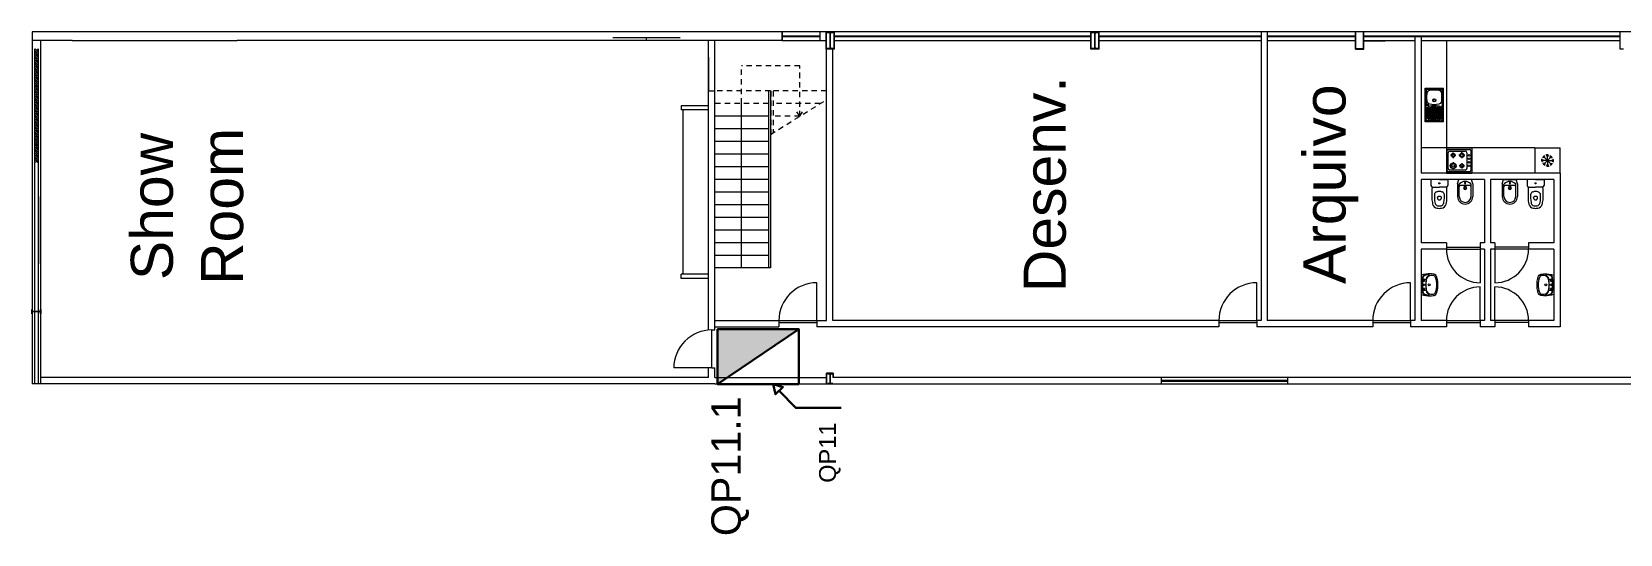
# Model space of a CAD drawing. Header units: millimetres. Extents: x -32 to 1412, y -324 to 2887.
# Drawn here: x 1079.18 to 1116.88, y 1934.91 to 1946.83 of the extents above; entities that cross this region are included whole.
import ezdxf

# ---------------------------------------------------------------- set-up
doc = ezdxf.new("R2010")
doc.units = ezdxf.units.MM
doc.header["$LTSCALE"] = 0.5
doc.linetypes.add('HIDDEN', pattern=[9.525, 6.35, -3.175])
doc.layers.get('0').update_dxf_attribs({"linetype": 'CONTINUOUS'})
doc.layers.add('arquitetura', color=252, linetype='CONTINUOUS', lineweight=5)
doc.layers.add('quadros eletricos', color=3, linetype='CONTINUOUS', lineweight=30)
doc.styles.add('Arial nw', font='ARIALN.TTF')

msp = doc.modelspace()

# ---------------------------------------------------------------- hatches: boundary and pattern name
at = {"layer": 'quadros eletricos'}
msp.add_hatch(color=256, dxfattribs=at).paths.add_polyline_path([(1095.455, 1938.466), (1097.385, 1939.773), (1095.455, 1939.773)])

# ---------------------------------------------------------------- linework, layer by layer
at = {"layer": 'arquitetura', "color": 252}
for p, q in [((1079.191, 1946.83), (1079.191, 1945.025)), ((1095.024, 1946.825), (1079.191, 1946.83)), ((1080.141, 1946.625), (1079.191, 1946.625)), ((1079.391, 1946.625), (1079.391, 1938.475)), ((1080.141, 1946.625), (1084.055, 1946.625)), ((1096.991, 1946.625), (1084.055, 1946.625)), ((1094.566, 1946.685), (1092.966, 1946.685)), ((1094.566, 1946.625), (1092.966, 1946.625)), ((1093.766, 1946.625), (1093.766, 1946.685)), ((1096.991, 1946.825), (1095.024, 1946.825)), ((1095.241, 1939.751), (1095.241, 1946.625)), ((1095.391, 1945.425), (1095.391, 1946.625)), ((1096.991, 1946.83), (1096.691, 1946.83)), ((1096.991, 1946.825), (1096.991, 1946.612)), ((1098.041, 1946.825), (1096.991, 1946.825)), ((1096.991, 1946.612), (1096.991, 1946.825)), ((1097.891, 1946.729), (1096.991, 1946.729)), ((1097.891, 1946.709), (1096.991, 1946.709)), ((1098.041, 1946.612), (1096.991, 1946.612)), ((1134.106, 1946.83), (1097.891, 1946.83)), ((1097.891, 1946.612), (1097.891, 1946.825)), ((1098.031, 1946.415), (1098.031, 1946.825)), ((1103.201, 1946.825), (1098.031, 1946.825)), ((1098.041, 1939.975), (1098.041, 1946.825)), ((1098.041, 1946.425), (1098.041, 1946.825)), ((1098.221, 1946.425), (1098.221, 1946.825)), ((1098.231, 1946.415), (1098.231, 1946.825)), ((1104.311, 1946.729), (1098.231, 1946.729)), ((1104.311, 1946.709), (1098.231, 1946.709)), ((1104.311, 1946.612), (1098.231, 1946.612)), ((1103.351, 1946.825), (1103.201, 1946.825)), ((1104.321, 1946.825), (1103.351, 1946.825)), ((1104.311, 1946.415), (1104.311, 1946.825)), ((1104.321, 1946.425), (1104.321, 1946.825)), ((1106.899, 1946.825), (1104.501, 1946.825)), ((1104.501, 1946.425), (1104.501, 1946.825)), ((1108.351, 1946.729), (1104.501, 1946.729)), ((1104.511, 1946.415), (1104.511, 1946.825)), ((1108.351, 1946.709), (1104.511, 1946.709)), ((1108.351, 1946.612), (1104.511, 1946.612)), ((1107.049, 1946.825), (1106.899, 1946.825)), ((1110.591, 1946.825), (1107.049, 1946.825)), ((1108.351, 1946.825), (1108.351, 1939.975)), ((1108.501, 1946.825), (1108.501, 1939.975)), ((1110.591, 1946.729), (1108.501, 1946.729)), ((1110.591, 1946.709), (1108.501, 1946.709)), ((1110.591, 1946.612), (1108.501, 1946.612)), ((1110.591, 1946.415), (1110.591, 1946.825)), ((1110.601, 1946.825), (1110.591, 1946.825)), ((1110.601, 1946.425), (1110.601, 1946.825)), ((1110.781, 1946.825), (1110.601, 1946.825)), ((1110.781, 1946.425), (1110.781, 1946.825)), ((1110.791, 1946.825), (1110.781, 1946.825)), ((1121.101, 1946.825), (1110.791, 1946.825)), ((1110.791, 1946.415), (1110.791, 1946.825)), ((1116.871, 1946.729), (1110.791, 1946.729)), ((1116.871, 1946.709), (1110.791, 1946.709)), ((1110.791, 1946.612), (1111.299, 1946.612)), ((1112.001, 1946.612), (1110.791, 1946.612)), ((1112.001, 1946.709), (1112.001, 1939.975)), ((1112.151, 1946.709), (1112.151, 1943.475)), ((1116.871, 1946.612), (1112.151, 1946.612)), ((1112.751, 1946.612), (1112.751, 1943.475)), ((1116.871, 1946.415), (1116.871, 1946.825)), ((1079.246, 1946.425), (1079.246, 1938.475)), ((1079.246, 1946.397), (1079.336, 1946.307)), ((1079.246, 1946.352), (1079.336, 1946.262)), ((1079.246, 1946.307), (1079.336, 1946.217)), ((1079.246, 1946.262), (1079.336, 1946.172)), ((1079.246, 1946.217), (1079.336, 1946.127)), ((1079.262, 1946.425), (1079.336, 1946.352)), ((1079.307, 1946.425), (1079.336, 1946.396)), ((1079.336, 1946.425), (1079.336, 1938.475)), ((1095.241, 1946.225), (1095.241, 1945.425)), ((1098.231, 1946.415), (1098.031, 1946.415)), ((1098.221, 1946.425), (1098.041, 1946.425)), ((1098.191, 1939.975), (1098.191, 1946.415)), ((1104.511, 1946.415), (1104.311, 1946.415)), ((1104.501, 1946.425), (1104.321, 1946.425)), ((1110.591, 1946.415), (1110.791, 1946.415)), ((1110.601, 1946.425), (1110.611, 1946.425)), ((1110.771, 1946.425), (1110.611, 1946.425)), ((1110.771, 1946.425), (1110.781, 1946.425)), ((1116.951, 1946.415), (1116.871, 1946.415)), ((1079.246, 1946.172), (1079.336, 1946.082)), ((1079.246, 1946.127), (1079.336, 1946.037)), ((1079.246, 1946.082), (1079.336, 1945.992)), ((1079.246, 1946.037), (1079.336, 1945.947)), ((1079.246, 1945.993), (1079.336, 1945.903)), ((1079.246, 1945.948), (1079.336, 1945.858)), ((1079.246, 1945.903), (1079.336, 1945.813)), ((1079.246, 1945.858), (1079.336, 1945.768)), ((1079.246, 1945.813), (1079.336, 1945.723)), ((1079.246, 1945.768), (1079.336, 1945.678)), ((1079.246, 1945.723), (1079.336, 1945.633)), ((1079.246, 1945.678), (1079.336, 1945.588)), ((1079.246, 1945.633), (1079.336, 1945.543)), ((1079.246, 1945.588), (1079.336, 1945.498)), ((1079.246, 1945.544), (1079.336, 1945.454)), ((1079.246, 1945.499), (1079.336, 1945.409)), ((1079.246, 1945.454), (1079.336, 1945.364)), ((1112.245, 1944.69), (1112.245, 1945.49)), ((1112.245, 1945.49), (1112.68, 1945.49)), ((1112.463, 1945.473), (1112.302, 1945.473)), ((1112.463, 1945.463), (1112.302, 1945.463)), ((1112.463, 1945.473), (1112.623, 1945.473)), ((1112.463, 1945.463), (1112.623, 1945.463)), ((1112.68, 1944.69), (1112.68, 1945.49)), ((1079.246, 1945.409), (1079.336, 1945.319)), ((1079.246, 1945.364), (1079.336, 1945.274)), ((1079.246, 1945.319), (1079.336, 1945.229)), ((1079.246, 1945.274), (1079.336, 1945.184)), ((1079.246, 1945.229), (1079.336, 1945.139)), ((1079.246, 1945.184), (1079.336, 1945.094)), ((1079.246, 1945.139), (1079.336, 1945.049)), ((1079.246, 1945.095), (1079.336, 1945.005)), ((1095.241, 1945.075), (1094.591, 1945.075)), ((1094.591, 1945.075), (1094.591, 1944.975)), ((1095.241, 1945.425), (1095.391, 1945.425)), ((1095.391, 1939.754), (1095.391, 1945.425)), ((1096.026, 1941.225), (1096.026, 1945.125)), ((1096.661, 1945.425), (1096.661, 1941.225)), ((1096.711, 1945.425), (1096.711, 1941.225)), ((1112.262, 1945.433), (1112.262, 1945.09)), ((1112.262, 1944.747), (1112.262, 1945.09)), ((1112.272, 1945.433), (1112.272, 1945.09)), ((1112.272, 1944.747), (1112.272, 1945.09)), ((1112.653, 1945.433), (1112.653, 1945.09)), ((1112.653, 1944.747), (1112.653, 1945.09)), ((1112.663, 1945.433), (1112.663, 1945.09)), ((1112.663, 1944.747), (1112.663, 1945.09)), ((1079.191, 1945.025), (1079.191, 1938.475)), ((1079.246, 1945.05), (1079.336, 1944.96)), ((1079.246, 1945.005), (1079.336, 1944.915)), ((1079.246, 1944.96), (1079.336, 1944.87)), ((1079.246, 1944.915), (1079.336, 1944.825)), ((1079.246, 1944.87), (1079.336, 1944.78)), ((1079.246, 1944.825), (1079.336, 1944.735)), ((1079.246, 1944.78), (1079.336, 1944.69)), ((1079.246, 1944.735), (1079.336, 1944.645)), ((1079.246, 1944.69), (1079.336, 1944.6)), ((1095.241, 1944.975), (1094.591, 1944.975)), ((1094.641, 1941.075), (1094.641, 1944.975)), ((1096.661, 1944.825), (1095.391, 1944.825)), ((1112.68, 1944.69), (1112.245, 1944.69)), ((1112.463, 1944.717), (1112.302, 1944.717)), ((1112.463, 1944.707), (1112.302, 1944.707)), ((1112.323, 1945.013), (1112.323, 1944.79)), ((1112.333, 1945.024), (1112.333, 1944.779)), ((1112.353, 1945.033), (1112.353, 1944.77)), ((1112.363, 1945.035), (1112.363, 1944.769)), ((1112.383, 1945.037), (1112.383, 1944.766)), ((1112.393, 1945.038), (1112.393, 1944.765)), ((1112.413, 1945.04), (1112.413, 1944.764)), ((1112.423, 1945.041), (1112.423, 1944.763)), ((1112.443, 1945.042), (1112.443, 1944.762)), ((1112.453, 1945.042), (1112.453, 1944.762)), ((1112.463, 1944.717), (1112.623, 1944.717)), ((1112.463, 1944.707), (1112.623, 1944.707)), ((1112.473, 1945.042), (1112.473, 1944.762)), ((1112.483, 1945.042), (1112.483, 1944.762)), ((1112.503, 1945.041), (1112.503, 1944.763)), ((1112.513, 1945.04), (1112.513, 1944.764)), ((1112.533, 1945.038), (1112.533, 1944.765)), ((1112.543, 1945.037), (1112.543, 1944.766)), ((1112.563, 1945.035), (1112.563, 1944.769)), ((1112.573, 1945.033), (1112.573, 1944.77)), ((1112.593, 1945.024), (1112.593, 1944.779)), ((1112.603, 1945.013), (1112.603, 1944.79)), ((1079.246, 1944.645), (1079.336, 1944.555)), ((1079.246, 1944.601), (1079.336, 1944.511)), ((1079.246, 1944.556), (1079.336, 1944.466)), ((1079.246, 1944.511), (1079.336, 1944.421)), ((1079.246, 1944.466), (1079.336, 1944.376)), ((1079.246, 1944.421), (1079.336, 1944.331)), ((1079.246, 1944.376), (1079.336, 1944.286)), ((1079.246, 1944.331), (1079.336, 1944.241)), ((1096.661, 1944.525), (1095.391, 1944.525)), ((1079.246, 1944.286), (1079.336, 1944.196)), ((1079.246, 1944.241), (1079.336, 1944.151)), ((1079.246, 1944.196), (1079.336, 1944.106)), ((1079.246, 1944.152), (1079.336, 1944.062)), ((1079.246, 1944.107), (1079.336, 1944.017)), ((1079.246, 1944.062), (1079.336, 1943.972)), ((1079.246, 1944.017), (1079.336, 1943.927)), ((1079.246, 1943.972), (1079.336, 1943.882)), ((1096.661, 1944.225), (1095.391, 1944.225)), ((1114.851, 1944.075), (1112.151, 1944.075)), ((1112.751, 1944.075), (1113.351, 1944.075)), ((1112.751, 1944.075), (1112.751, 1943.475)), ((1112.771, 1943.539), (1112.771, 1944.009)), ((1112.791, 1943.589), (1112.791, 1943.959)), ((1112.801, 1944.039), (1113.301, 1944.039)), ((1112.831, 1943.999), (1113.199, 1943.999)), ((1112.911, 1943.939), (1112.911, 1943.964)), ((1113.119, 1943.939), (1113.119, 1943.972)), ((1113.239, 1943.959), (1113.239, 1943.589)), ((1113.331, 1944.009), (1113.331, 1943.539)), ((1113.351, 1944.075), (1113.351, 1943.475)), ((1114.851, 1944.075), (1115.451, 1944.075)), ((1114.851, 1944.075), (1114.851, 1943.475)), ((1115.451, 1943.475), (1115.451, 1944.075)), ((1079.246, 1943.927), (1079.336, 1943.837)), ((1079.246, 1943.882), (1079.336, 1943.792)), ((1079.246, 1943.837), (1079.336, 1943.747)), ((1079.246, 1943.792), (1079.313, 1943.725)), ((1079.246, 1943.747), (1079.268, 1943.725)), ((1096.661, 1943.925), (1095.391, 1943.925)), ((1096.661, 1943.625), (1095.391, 1943.625)), ((1112.866, 1943.649), (1112.826, 1943.649)), ((1112.871, 1943.899), (1112.846, 1943.899)), ((1112.911, 1943.859), (1112.911, 1943.834)), ((1112.911, 1943.734), (1112.911, 1943.694)), ((1112.911, 1943.604), (1112.911, 1943.564)), ((1112.951, 1943.899), (1112.976, 1943.899)), ((1112.956, 1943.649), (1112.996, 1943.649)), ((1113.079, 1943.899), (1113.046, 1943.899)), ((1113.084, 1943.649), (1113.054, 1943.649)), ((1113.119, 1943.859), (1113.119, 1943.827)), ((1113.119, 1943.714), (1113.119, 1943.684)), ((1113.119, 1943.614), (1113.119, 1943.584)), ((1113.154, 1943.649), (1113.184, 1943.649)), ((1113.159, 1943.899), (1113.191, 1943.899)), ((1115.151, 1943.775), (1115.001, 1943.775)), ((1115.061, 1943.775), (1115.011, 1943.809)), ((1115.061, 1943.775), (1115.011, 1943.741)), ((1115.089, 1943.837), (1115.031, 1943.848)), ((1115.089, 1943.713), (1115.031, 1943.702)), ((1115.151, 1943.775), (1115.047, 1943.879)), ((1115.151, 1943.775), (1115.047, 1943.672)), ((1115.089, 1943.837), (1115.078, 1943.895)), ((1115.089, 1943.713), (1115.078, 1943.656)), ((1115.151, 1943.865), (1115.117, 1943.915)), ((1115.151, 1943.865), (1115.117, 1943.915)), ((1115.151, 1943.685), (1115.117, 1943.635)), ((1115.151, 1943.775), (1115.151, 1943.925)), ((1115.151, 1943.865), (1115.184, 1943.915)), ((1115.151, 1943.865), (1115.184, 1943.915)), ((1115.151, 1943.775), (1115.254, 1943.879)), ((1115.151, 1943.775), (1115.254, 1943.672)), ((1115.151, 1943.775), (1115.301, 1943.775)), ((1115.151, 1943.775), (1115.151, 1943.625)), ((1115.151, 1943.685), (1115.184, 1943.635)), ((1115.213, 1943.837), (1115.224, 1943.895)), ((1115.213, 1943.837), (1115.27, 1943.848)), ((1115.213, 1943.713), (1115.27, 1943.702)), ((1115.213, 1943.713), (1115.224, 1943.656)), ((1115.241, 1943.775), (1115.29, 1943.809)), ((1115.241, 1943.775), (1115.29, 1943.741)), ((1096.661, 1943.325), (1095.391, 1943.325)), ((1115.451, 1943.475), (1112.151, 1943.475)), ((1112.151, 1943.325), (1112.151, 1941.825)), ((1113.651, 1943.325), (1112.151, 1943.325)), ((1112.151, 1943.325), (1112.151, 1943.275)), ((1112.584, 1943.325), (1112.384, 1943.325)), ((1112.384, 1943.325), (1112.384, 1943.184)), ((1112.584, 1943.325), (1112.784, 1943.325)), ((1112.751, 1943.475), (1113.351, 1943.475)), ((1112.784, 1943.325), (1112.784, 1943.184)), ((1113.301, 1943.509), (1112.801, 1943.509)), ((1113.199, 1943.549), (1112.831, 1943.549)), ((1113.015, 1943.225), (1113.044, 1943.325)), ((1113.015, 1943.225), (1113.015, 1942.92)), ((1113.346, 1943.325), (1113.044, 1943.325)), ((1113.055, 1942.92), (1113.055, 1943.203)), ((1113.335, 1942.92), (1113.335, 1943.203)), ((1113.375, 1943.225), (1113.346, 1943.325)), ((1113.375, 1943.225), (1113.375, 1942.92)), ((1113.651, 1943.325), (1113.651, 1941.825)), ((1113.801, 1943.325), (1113.801, 1941.825)), ((1115.301, 1943.325), (1113.801, 1943.325)), ((1114.077, 1943.225), (1114.106, 1943.325)), ((1114.077, 1943.225), (1114.077, 1942.92)), ((1114.106, 1943.325), (1114.408, 1943.325)), ((1114.117, 1942.92), (1114.117, 1943.203)), ((1114.397, 1942.92), (1114.397, 1943.203)), ((1114.437, 1943.225), (1114.408, 1943.325)), ((1114.437, 1943.225), (1114.437, 1942.92)), ((1114.667, 1943.325), (1114.667, 1943.184)), ((1114.867, 1943.325), (1114.667, 1943.325)), ((1114.867, 1943.325), (1115.067, 1943.325)), ((1115.067, 1943.325), (1115.067, 1943.184)), ((1115.301, 1943.325), (1115.301, 1941.825)), ((1115.451, 1943.475), (1115.451, 1939.825)), ((1079.391, 1941.325), (1079.391, 1942.925)), ((1096.661, 1943.025), (1095.391, 1943.025)), ((1112.42, 1943.145), (1112.584, 1943.145)), ((1112.537, 1942.888), (1112.537, 1942.901)), ((1112.748, 1943.145), (1112.584, 1943.145)), ((1112.631, 1942.888), (1112.631, 1942.901)), ((1114.703, 1943.145), (1114.867, 1943.145)), ((1114.82, 1942.888), (1114.82, 1942.901)), ((1115.031, 1943.145), (1114.867, 1943.145)), ((1114.914, 1942.888), (1114.914, 1942.901)), ((1096.661, 1942.725), (1095.391, 1942.725)), ((1096.661, 1942.425), (1095.391, 1942.425)), ((1096.661, 1942.125), (1095.391, 1942.125)), ((1096.661, 1941.825), (1095.391, 1941.825)), ((1112.751, 1941.825), (1112.151, 1941.825)), ((1112.751, 1941.675), (1112.151, 1941.675)), ((1112.151, 1941.675), (1112.151, 1939.975)), ((1112.751, 1941.825), (1112.751, 1941.675)), ((1112.751, 1941.715), (1113.551, 1941.715)), ((1112.751, 1941.675), (1113.551, 1941.675)), ((1113.551, 1941.825), (1113.551, 1941.675)), ((1113.651, 1941.825), (1113.551, 1941.825)), ((1113.651, 1941.675), (1113.551, 1941.675)), ((1113.551, 1941.675), (1113.551, 1940.875)), ((1113.651, 1941.675), (1113.651, 1939.975)), ((1113.901, 1941.825), (1113.801, 1941.825)), ((1113.901, 1941.675), (1113.801, 1941.675)), ((1113.801, 1941.675), (1113.801, 1939.975)), ((1113.901, 1941.825), (1113.901, 1941.675)), ((1114.701, 1941.715), (1113.901, 1941.715)), ((1114.701, 1941.675), (1113.901, 1941.675)), ((1113.901, 1941.675), (1113.901, 1940.875)), ((1115.301, 1941.825), (1114.701, 1941.825)), ((1114.701, 1941.825), (1114.701, 1941.675)), ((1115.301, 1941.675), (1114.701, 1941.675)), ((1115.301, 1941.675), (1115.301, 1939.975)), ((1096.661, 1941.525), (1095.391, 1941.525)), ((1095.241, 1941.075), (1094.591, 1941.075)), ((1094.591, 1940.975), (1094.591, 1941.075)), ((1095.241, 1940.975), (1094.591, 1940.975)), ((1096.711, 1941.225), (1095.391, 1941.225)), ((1097.81, 1939.975), (1097.81, 1940.875)), ((1108.251, 1939.975), (1108.251, 1940.875)), ((1111.901, 1939.975), (1111.901, 1940.875)), ((1113.551, 1939.975), (1113.551, 1940.775)), ((1113.901, 1939.975), (1113.901, 1940.775)), ((1095.391, 1939.975), (1096.991, 1939.975)), ((1095.391, 1939.825), (1096.91, 1939.825)), ((1096.91, 1939.975), (1098.041, 1939.975)), ((1096.91, 1939.975), (1096.91, 1939.825)), ((1096.91, 1939.935), (1097.81, 1939.935)), ((1097.81, 1939.975), (1097.81, 1939.825)), ((1100.188, 1939.825), (1097.81, 1939.825)), ((1107.351, 1939.975), (1098.191, 1939.975)), ((1104.236, 1939.825), (1100.188, 1939.825)), ((1107.351, 1939.825), (1104.236, 1939.825)), ((1107.351, 1939.975), (1107.351, 1939.825)), ((1107.351, 1939.975), (1108.251, 1939.975)), ((1107.351, 1939.935), (1108.251, 1939.935)), ((1108.351, 1939.975), (1108.251, 1939.975)), ((1108.351, 1939.975), (1108.251, 1939.975)), ((1108.251, 1939.975), (1108.251, 1939.825)), ((1111.001, 1939.825), (1108.251, 1939.825)), ((1111.001, 1939.975), (1108.501, 1939.975)), ((1111.001, 1939.975), (1111.001, 1939.825)), ((1111.001, 1939.975), (1111.901, 1939.975)), ((1111.001, 1939.935), (1111.901, 1939.935)), ((1112.001, 1939.975), (1111.901, 1939.975)), ((1111.901, 1939.975), (1111.901, 1939.825)), ((1112.751, 1939.825), (1111.901, 1939.825)), ((1112.751, 1939.975), (1112.151, 1939.975)), ((1112.751, 1939.975), (1112.751, 1939.825)), ((1112.751, 1939.975), (1113.551, 1939.975)), ((1112.751, 1939.935), (1113.551, 1939.935)), ((1113.551, 1939.975), (1113.551, 1939.825)), ((1113.651, 1939.975), (1113.551, 1939.975)), ((1113.901, 1939.825), (1113.551, 1939.825)), ((1113.901, 1939.975), (1113.801, 1939.975)), ((1113.901, 1939.975), (1113.901, 1939.825)), ((1114.701, 1939.975), (1113.901, 1939.975)), ((1114.701, 1939.935), (1113.901, 1939.935)), ((1114.701, 1939.975), (1114.701, 1939.825)), ((1115.301, 1939.975), (1114.701, 1939.975)), ((1115.451, 1939.825), (1114.701, 1939.825)), ((1095.316, 1938.854), (1095.316, 1939.754)), ((1095.316, 1939.754), (1095.391, 1939.754)), ((1095.316, 1938.854), (1094.416, 1938.854)), ((1095.241, 1938.625), (1095.241, 1938.854)), ((1095.316, 1938.854), (1095.391, 1938.854)), ((1095.391, 1938.625), (1095.391, 1938.854)), ((1098.041, 1938.475), (1098.041, 1938.725)), ((1098.201, 1938.725), (1098.041, 1938.725)), ((1098.191, 1938.715), (1098.051, 1938.715)), ((1098.051, 1938.475), (1098.051, 1938.715)), ((1098.191, 1938.715), (1098.191, 1938.625)), ((1098.201, 1938.725), (1098.201, 1938.625)), ((1095.391, 1938.475), (1079.191, 1938.475)), ((1095.241, 1938.625), (1079.391, 1938.625)), ((1095.391, 1938.625), (1097.891, 1938.625)), ((1095.391, 1938.475), (1097.891, 1938.475)), ((1097.891, 1938.625), (1098.041, 1938.625)), ((1097.891, 1938.475), (1098.041, 1938.475)), ((1098.041, 1938.475), (1134.251, 1938.475)), ((1134.401, 1938.625), (1098.191, 1938.625)), ((1105.981, 1938.625), (1105.981, 1938.475)), ((1105.981, 1938.56), (1108.981, 1938.56)), ((1105.981, 1938.54), (1108.981, 1938.54)), ((1108.981, 1938.625), (1108.981, 1938.475))]:
    msp.add_line(p, q, dxfattribs=at)
at = {"layer": 'arquitetura'}
for p, q in [((1098.041, 1946.825), (1098.221, 1946.825)), ((1098.041, 1946.825), (1098.041, 1946.812)), ((1098.041, 1946.812), (1098.105, 1946.812)), ((1098.126, 1946.46), (1098.126, 1946.791)), ((1098.135, 1946.46), (1098.135, 1946.791)), ((1098.156, 1946.812), (1098.221, 1946.812)), ((1098.221, 1946.825), (1098.221, 1946.812)), ((1104.321, 1946.825), (1104.501, 1946.825)), ((1104.321, 1946.825), (1104.321, 1946.812)), ((1104.321, 1946.812), (1104.385, 1946.812)), ((1104.406, 1946.46), (1104.406, 1946.791)), ((1104.415, 1946.46), (1104.415, 1946.791)), ((1104.436, 1946.812), (1104.501, 1946.812)), ((1104.501, 1946.825), (1104.501, 1946.812)), ((1098.041, 1946.439), (1098.105, 1946.439)), ((1098.041, 1946.439), (1098.041, 1946.425)), ((1098.041, 1946.425), (1098.221, 1946.425)), ((1098.156, 1946.439), (1098.221, 1946.439)), ((1098.221, 1946.439), (1098.221, 1946.425)), ((1104.321, 1946.439), (1104.385, 1946.439)), ((1104.321, 1946.439), (1104.321, 1946.425)), ((1104.321, 1946.425), (1104.501, 1946.425)), ((1104.436, 1946.439), (1104.501, 1946.439)), ((1104.501, 1946.439), (1104.501, 1946.425)), ((1079.181, 1940.133), (1079.181, 1940.243)), ((1079.181, 1940.243), (1079.19, 1940.243)), ((1079.19, 1940.203), (1079.19, 1940.243)), ((1079.19, 1940.133), (1079.19, 1940.173)), ((1079.379, 1940.191), (1079.202, 1940.191)), ((1079.379, 1940.185), (1079.202, 1940.185)), ((1079.391, 1940.203), (1079.391, 1940.243)), ((1079.391, 1940.243), (1079.401, 1940.243)), ((1079.391, 1940.133), (1079.391, 1940.173)), ((1079.401, 1940.133), (1079.401, 1940.243)), ((1079.181, 1940.133), (1079.19, 1940.133)), ((1079.391, 1940.133), (1079.401, 1940.133)), ((1098.191, 1938.715), (1098.071, 1938.715)), ((1098.071, 1938.705), (1098.071, 1938.715)), ((1098.113, 1938.705), (1098.071, 1938.705)), ((1098.128, 1938.5), (1098.128, 1938.69)), ((1098.134, 1938.5), (1098.134, 1938.69)), ((1098.191, 1938.705), (1098.149, 1938.705)), ((1098.191, 1938.705), (1098.191, 1938.715)), ((1098.113, 1938.485), (1098.071, 1938.485)), ((1098.071, 1938.475), (1098.071, 1938.485)), ((1098.191, 1938.475), (1098.071, 1938.475)), ((1098.191, 1938.485), (1098.149, 1938.485)), ((1098.191, 1938.475), (1098.191, 1938.485))]:
    msp.add_line(p, q, dxfattribs=at)
at = {"layer": 'arquitetura', "color": 252, "linetype": 'HIDDEN', "ltscale": 0.04}
for p, q in [((1097.406, 1946.025), (1096.026, 1946.025)), ((1096.026, 1945.125), (1096.026, 1946.025)), ((1097.406, 1944.825), (1097.406, 1946.025)), ((1096.711, 1945.425), (1095.391, 1945.425)), ((1096.661, 1945.125), (1095.391, 1945.125)), ((1098.041, 1945.425), (1096.711, 1945.425)), ((1096.711, 1944.394), (1098.041, 1945.219)), ((1096.721, 1945.425), (1096.721, 1944.4)), ((1096.771, 1945.425), (1096.771, 1944.431)), ((1097.889, 1945.125), (1096.771, 1945.125)), ((1097.406, 1944.825), (1096.771, 1944.825)), ((1097.406, 1944.825), (1097.293, 1945.01)), ((1097.406, 1944.825), (1097.519, 1945.01))]:
    msp.add_line(p, q, dxfattribs=at)
at = {"layer": 'arquitetura'}
for points in [[(1112.539, 1940.709, 0.05313), (1112.551, 1940.825, 0.05313), (1112.539, 1940.941, 0.052997), (1112.511, 1941.034, 0.291983), (1112.433, 1941.079, 0.018381), (1112.367, 1941.085, 0.069554), (1112.158, 1941.057, 0.364904), (1112.151, 1941.048), (1112.151, 1940.825), (1112.151, 1940.602, 0.334037), (1112.158, 1940.593, 0.069554), (1112.367, 1940.565, 0.018381), (1112.433, 1940.571, 0.291983), (1112.511, 1940.616, 0.052997), (1112.539, 1940.709, -10.738987)], [(1114.912, 1940.709, -0.05313), (1114.901, 1940.825, -0.05313), (1114.912, 1940.941, -0.052997), (1114.94, 1941.034, -0.291983), (1115.018, 1941.079, -0.018381), (1115.084, 1941.085, -0.069554), (1115.293, 1941.057, -0.364904), (1115.301, 1941.048), (1115.301, 1940.825), (1115.301, 1940.602, -0.334037), (1115.293, 1940.593, -0.069554), (1115.084, 1940.565, -0.018381), (1115.018, 1940.571, -0.291983), (1114.94, 1940.616, -0.052997), (1114.912, 1940.709, 10.738987)]]:
    msp.add_lwpolyline(points, format="xyb", close=True, dxfattribs=at)
at = {"layer": 'arquitetura', "color": 252}
for centre, radius in [((1112.304, 1945.09), 0.0175), ((1112.463, 1945.204), 0.038), ((1112.463, 1945.204), 0.0275), ((1112.911, 1943.899), 0.045), ((1113.119, 1943.899), 0.0525), ((1113.119, 1943.899), 0.0325), ((1112.911, 1943.649), 0.065), ((1112.911, 1943.649), 0.035), ((1112.911, 1943.899), 0.025), ((1113.119, 1943.649), 0.045), ((1113.119, 1943.649), 0.025), ((1113.287, 1943.9), 0.0179), ((1113.287, 1943.816), 0.0179), ((1113.287, 1943.733), 0.0179), ((1113.287, 1943.649), 0.0179), ((1112.584, 1943.235), 0.0135), ((1112.584, 1943.235), 0.0135), ((1112.584, 1943.235), 0.0135), ((1112.584, 1943.235), 0.0135), ((1114.867, 1943.235), 0.0135), ((1114.867, 1943.235), 0.0135), ((1114.867, 1943.235), 0.0135), ((1114.867, 1943.235), 0.0135)]:
    msp.add_circle(centre, radius, dxfattribs=at)
at = {"layer": 'arquitetura'}
for centre, radius in [((1112.221, 1940.918), 0.015), ((1115.231, 1940.918), 0.015), ((1112.221, 1940.825), 0.0175), ((1112.221, 1940.732), 0.015), ((1112.341, 1940.825), 0.023), ((1115.111, 1940.825), 0.023), ((1115.231, 1940.825), 0.0175), ((1115.231, 1940.732), 0.015)]:
    msp.add_circle(centre, radius, dxfattribs=at)
for centre, radius, start, end in [((1098.105, 1946.791), 0.021, 0, 90), ((1098.156, 1946.791), 0.021, 90, 180), ((1104.385, 1946.791), 0.021, 0, 90), ((1104.436, 1946.791), 0.021, 90, 180), ((1098.105, 1946.46), 0.021, 270, 0), ((1098.156, 1946.46), 0.021, 180, 270), ((1104.385, 1946.46), 0.021, 270, 0), ((1104.436, 1946.46), 0.021, 180, 270), ((1114.176, 1940.801), 2.004, 174.8748, 179.3122), ((1112.264, 1940.972), 0.085, 114.9173, 174.3333), ((1114.194, 1940.802), 2.011, 175.2784, 179.3265), ((1112.372, 1940.948), 0.183, 165.2369, 173.8758), ((1112.28, 1941.072), 0.139, 229.4039, 233.4977), ((1112.265, 1940.977), 0.0721, 112.1807, 166.0697), ((1112.23, 1941.078), 0.122, 254.5491, 294.9214), ((1112.378, 1940.736), 0.347, 95.0481, 115.6474), ((1112.397, 1940.668), 0.408, 98.318, 113.0209), ((1113.102, 1940.814), 0.84, 172.0424, 179.2572), ((1112.459, 1940.895), 0.193, 157.8977, 169.4684), ((1112.41, 1940.933), 0.143, 118.4137, 153.9092), ((1112.291, 1940.993), 0.0104, 160.2151, 223.662), ((1112.277, 1940.977), 0.0103, 292.1304, 51.3887), ((1112.407, 1940.909), 0.139, 126.1981, 148.5335), ((1112.409, 1940.907), 0.143, 77.6718, 126.3394), ((1112.339, 1941.065), 0.00673, 297.2386, 98.5439), ((1112.432, 1940.985), 0.0615, 13.3028, 82.7766), ((1111.978, 1940.822), 0.544, 0.3517, 19.0425), ((1115.473, 1940.822), 0.544, 160.9575, 179.6483), ((1115.019, 1940.985), 0.0615, 97.2234, 166.6972), ((1115.042, 1940.907), 0.143, 53.6606, 102.3282), ((1115.073, 1940.736), 0.347, 64.3526, 84.9519), ((1115.113, 1941.065), 0.00673, 81.4561, 242.7614), ((1115.041, 1940.933), 0.143, 26.0908, 61.5863), ((1115.055, 1940.668), 0.408, 66.9791, 81.682), ((1115.044, 1940.909), 0.139, 31.4665, 53.8019), ((1115.174, 1940.977), 0.0103, 128.6113, 247.8696), ((1115.16, 1940.993), 0.0104, 316.338, 19.7849), ((1115.222, 1941.078), 0.122, 245.0786, 285.4509), ((1114.992, 1940.895), 0.193, 10.5316, 22.1023), ((1114.349, 1940.814), 0.84, 0.7428, 7.9576), ((1115.187, 1940.977), 0.0721, 13.9303, 67.8193), ((1115.188, 1940.972), 0.085, 5.6667, 65.0827), ((1115.171, 1941.072), 0.139, 306.5023, 310.5961), ((1115.08, 1940.948), 0.183, 6.1242, 14.7631), ((1113.257, 1940.802), 2.011, 0.6735, 4.7216), ((1113.276, 1940.801), 2.004, 0.6878, 5.1252), ((1114.176, 1940.849), 2.004, 180.6878, 185.1252), ((1112.264, 1940.679), 0.085, 185.6667, 245.0827), ((1114.194, 1940.849), 2.011, 180.6735, 184.7216), ((1112.28, 1940.578), 0.139, 126.5023, 130.5961), ((1112.372, 1940.703), 0.183, 186.1242, 194.7631), ((1112.265, 1940.673), 0.0721, 193.9303, 247.8193), ((1112.23, 1940.572), 0.122, 65.0786, 105.4509), ((1112.378, 1940.914), 0.347, 244.3526, 264.9519), ((1112.397, 1940.982), 0.408, 246.9791, 261.682), ((1113.102, 1940.836), 0.84, 180.7428, 187.9576), ((1112.459, 1940.755), 0.193, 190.5316, 202.1023), ((1112.277, 1940.673), 0.0103, 308.6113, 67.8696), ((1112.291, 1940.658), 0.0104, 136.338, 199.7849), ((1112.41, 1940.717), 0.143, 206.0908, 241.5863), ((1112.407, 1940.741), 0.139, 211.4665, 233.8019), ((1112.409, 1940.744), 0.143, 233.6606, 282.3282), ((1112.339, 1940.585), 0.00673, 261.4561, 62.7614), ((1112.432, 1940.665), 0.0615, 277.2234, 346.6972), ((1111.978, 1940.828), 0.544, 340.9575, 359.6483), ((1115.473, 1940.828), 0.544, 180.3517, 199.0425), ((1115.019, 1940.665), 0.0615, 193.3028, 262.7766), ((1115.042, 1940.744), 0.143, 257.6718, 306.3394), ((1115.073, 1940.914), 0.347, 275.0481, 295.6474), ((1115.113, 1940.585), 0.00673, 117.2386, 278.5439), ((1115.041, 1940.717), 0.143, 298.4137, 333.9092), ((1115.055, 1940.982), 0.408, 278.318, 293.0209), ((1115.044, 1940.741), 0.139, 306.1981, 328.5335), ((1115.174, 1940.673), 0.0103, 112.1304, 231.3887), ((1115.16, 1940.658), 0.0104, 340.2151, 43.662), ((1114.992, 1940.755), 0.193, 337.8977, 349.4684), ((1115.222, 1940.572), 0.122, 74.5491, 114.9214), ((1114.349, 1940.836), 0.84, 352.0424, 359.2572), ((1115.187, 1940.673), 0.0721, 292.1807, 346.0697), ((1115.188, 1940.679), 0.085, 294.9173, 354.3333), ((1115.171, 1940.578), 0.139, 49.4039, 53.4977), ((1115.08, 1940.703), 0.183, 345.2369, 353.8758), ((1113.257, 1940.849), 2.011, 355.2784, 359.3265), ((1113.276, 1940.849), 2.004, 354.8748, 359.3122), ((1079.202, 1940.203), 0.012, 180, 270), ((1079.202, 1940.173), 0.012, 90, 180), ((1079.379, 1940.203), 0.012, 270, 0), ((1079.379, 1940.173), 0.012, 0, 90), ((1098.113, 1938.69), 0.015, 0, 90), ((1098.149, 1938.69), 0.015, 90, 180), ((1098.113, 1938.5), 0.015, 270, 0), ((1098.149, 1938.5), 0.015, 180, 270)]:
    msp.add_arc(centre, radius, start, end, dxfattribs=at)
at = {"layer": 'arquitetura', "color": 252}
for centre, radius, start, end in [((1112.302, 1945.433), 0.04, 90, 180), ((1112.302, 1945.433), 0.03, 90, 180), ((1112.36, 1945.365), 0.075, 98.6997, 172.7457), ((1112.463, 1944.698), 0.75, 81.3003, 98.6997), ((1112.565, 1945.365), 0.075, 7.2543, 81.3003), ((1112.623, 1945.433), 0.04, 0, 90), ((1112.623, 1945.433), 0.03, 0, 90), ((1113.03, 1945.28), 0.75, 172.7457, 180), ((1113.03, 1945.28), 0.75, 180, 187.6036), ((1112.361, 1945.191), 0.075, 187.6036, 261.346), ((1112.361, 1944.989), 0.075, 98.654, 172.3964), ((1112.463, 1945.858), 0.75, 261.346, 278.654), ((1112.463, 1944.322), 0.75, 81.346, 98.654), ((1112.564, 1945.191), 0.075, 278.654, 352.3964), ((1112.564, 1944.989), 0.075, 7.6036, 81.346), ((1111.895, 1945.28), 0.75, 352.3964, 0), ((1111.895, 1945.28), 0.75, 0, 7.2543), ((1112.302, 1944.747), 0.04, 180, 270), ((1112.302, 1944.747), 0.03, 180, 270), ((1113.03, 1944.9), 0.75, 172.3964, 180), ((1113.03, 1944.9), 0.75, 180, 187.2543), ((1112.36, 1944.815), 0.075, 187.2543, 261.3003), ((1113.03, 1944.9), 0.72, 172.3964, 180), ((1113.03, 1944.9), 0.72, 180, 187.2543), ((1112.361, 1944.989), 0.045, 148.662, 172.3964), ((1112.36, 1944.815), 0.045, 187.2543, 212.6174), ((1112.361, 1944.989), 0.045, 100.8039, 129.1898), ((1112.36, 1944.815), 0.045, 231.679, 259.8852), ((1112.463, 1945.482), 0.75, 261.3003, 278.6997), ((1112.463, 1944.322), 0.72, 96.3794, 97.9836), ((1112.463, 1945.482), 0.72, 262.0164, 263.6206), ((1112.463, 1944.322), 0.72, 93.9821, 95.5792), ((1112.463, 1945.482), 0.72, 264.4208, 266.0179), ((1112.463, 1944.322), 0.72, 91.5918, 93.1847), ((1112.463, 1945.482), 0.72, 266.8153, 268.4082), ((1112.463, 1944.322), 0.72, 89.2042, 90.7958), ((1112.463, 1945.482), 0.72, 269.2042, 273.1847), ((1112.463, 1944.322), 0.72, 86.8153, 88.4082), ((1112.463, 1944.322), 0.72, 84.4208, 86.0179), ((1112.463, 1945.482), 0.72, 273.9821, 275.5792), ((1112.463, 1944.322), 0.72, 82.0164, 83.6206), ((1112.463, 1945.482), 0.72, 276.3794, 277.9836), ((1112.564, 1944.989), 0.045, 50.8102, 79.1961), ((1112.565, 1944.815), 0.045, 280.1148, 308.321), ((1112.565, 1944.815), 0.075, 278.6997, 352.7457), ((1112.564, 1944.989), 0.045, 7.6036, 31.338), ((1112.565, 1944.815), 0.045, 327.3826, 352.7457), ((1111.895, 1944.9), 0.72, 0, 7.6036), ((1111.895, 1944.9), 0.72, 352.7457, 0), ((1112.623, 1944.747), 0.04, 270, 0), ((1112.623, 1944.747), 0.03, 270, 0), ((1111.895, 1944.9), 0.75, 0, 7.6036), ((1111.895, 1944.9), 0.75, 352.7457, 0), ((1112.801, 1944.009), 0.03, 90, 180), ((1112.831, 1943.959), 0.04, 90, 180), ((1113.199, 1943.959), 0.04, 0, 90), ((1113.301, 1944.009), 0.03, 0, 90), ((1112.831, 1943.589), 0.04, 180, 270), ((1113.199, 1943.589), 0.04, 270, 0), ((1112.426, 1943.186), 0.0414, 182.8519, 262.5669), ((1112.743, 1943.186), 0.0414, 277.4331, 357.1481), ((1112.801, 1943.539), 0.03, 180, 270), ((1113.08, 1943.203), 0.025, 137.8966, 180), ((1113.08, 1943.154), 0.025, 91.3245, 180), ((1113.195, 1943.099), 0.18, 90, 137.8966), ((1113.195, 1938.18), 5, 90, 91.3245), ((1113.195, 1943.24), 0.0175, 90, 270), ((1113.195, 1943.24), 0.0175, 90, 270), ((1113.195, 1943.099), 0.18, 42.1034, 90), ((1113.195, 1943.24), 0.0175, 270, 90), ((1113.195, 1943.24), 0.0175, 270, 90), ((1113.195, 1938.18), 5, 88.6755, 90), ((1113.301, 1943.539), 0.03, 270, 0), ((1113.31, 1943.154), 0.025, 0, 88.6755), ((1113.31, 1943.203), 0.025, 0, 42.1034), ((1114.142, 1943.203), 0.025, 137.8966, 180), ((1114.142, 1943.154), 0.025, 91.3245, 180), ((1114.257, 1943.099), 0.18, 90, 137.8966), ((1114.257, 1938.18), 5, 90, 91.3245), ((1114.257, 1943.24), 0.0175, 90, 270), ((1114.257, 1943.24), 0.0175, 90, 270), ((1114.257, 1943.099), 0.18, 42.1034, 90), ((1114.257, 1943.24), 0.0175, 270, 90), ((1114.257, 1943.24), 0.0175, 270, 90), ((1114.257, 1938.18), 5, 88.6755, 90), ((1114.372, 1943.154), 0.025, 0, 88.6755), ((1114.372, 1943.203), 0.025, 0, 42.1034), ((1114.709, 1943.186), 0.0414, 182.8519, 262.5669), ((1115.026, 1943.186), 0.0414, 277.4331, 357.1481), ((1117.906, 1942.942), 5.5, 177.8585, 180.7095), ((1112.957, 1942.881), 0.55, 180.7095, 194.5395), ((1112.541, 1942.958), 0.075, 109.984, 179.8352), ((1117.906, 1942.942), 5.44, 179.8352, 180.7095), ((1112.957, 1942.881), 0.49, 180.7095, 194.5395), ((1112.584, 1942.84), 0.2, 90, 109.984), ((1112.557, 1942.901), 0.02, 99.7151, 180), ((1112.584, 1942.888), 0.047, 180, 270), ((1112.584, 1942.743), 0.18, 90, 99.7151), ((1112.584, 1942.84), 0.2, 70.016, 90), ((1112.584, 1942.743), 0.18, 80.2849, 90), ((1112.584, 1942.888), 0.047, 270, 0), ((1112.611, 1942.901), 0.02, 0, 80.2849), ((1112.627, 1942.958), 0.075, 0.1648, 70.016), ((1112.212, 1942.881), 0.49, 345.4605, 359.2905), ((1107.262, 1942.942), 5.44, 359.2905, 0.1648), ((1112.212, 1942.881), 0.55, 345.4605, 359.2905), ((1107.262, 1942.942), 5.5, 359.2905, 2.1415), ((1113.195, 1942.92), 0.18, 180, 270), ((1113.195, 1942.92), 0.14, 180, 270), ((1113.195, 1943.123), 0.0375, 90, 270), ((1113.195, 1943.123), 0.0375, 90, 270), ((1113.195, 1943.123), 0.023, 90, 270), ((1113.195, 1943.123), 0.023, 90, 270), ((1113.195, 1943.123), 0.0375, 270, 90), ((1113.195, 1943.123), 0.023, 270, 90), ((1113.195, 1943.123), 0.023, 270, 90), ((1113.195, 1942.92), 0.14, 270, 0), ((1113.195, 1942.92), 0.18, 270, 0), ((1114.257, 1942.92), 0.18, 180, 270), ((1114.257, 1942.92), 0.14, 180, 270), ((1114.257, 1943.123), 0.0375, 90, 270), ((1114.257, 1943.123), 0.023, 90, 270), ((1114.257, 1943.123), 0.023, 90, 270), ((1114.257, 1943.123), 0.0375, 270, 90), ((1114.257, 1943.123), 0.0375, 270, 90), ((1114.257, 1943.123), 0.023, 270, 90), ((1114.257, 1943.123), 0.023, 270, 90), ((1114.257, 1942.92), 0.18, 270, 0), ((1114.257, 1942.92), 0.14, 270, 0), ((1120.189, 1942.942), 5.5, 177.8585, 180.7095), ((1115.24, 1942.881), 0.55, 180.7095, 194.5395), ((1114.824, 1942.958), 0.075, 109.984, 179.8352), ((1120.189, 1942.942), 5.44, 179.8352, 180.7095), ((1115.24, 1942.881), 0.49, 180.7095, 194.5395), ((1114.867, 1942.84), 0.2, 90, 109.984), ((1114.84, 1942.901), 0.02, 99.7151, 180), ((1114.867, 1942.888), 0.047, 180, 270), ((1114.867, 1942.743), 0.18, 90, 99.7151), ((1114.867, 1942.84), 0.2, 70.016, 90), ((1114.867, 1942.743), 0.18, 80.2849, 90), ((1114.867, 1942.888), 0.047, 270, 0), ((1114.894, 1942.901), 0.02, 0, 80.2849), ((1114.91, 1942.958), 0.075, 0.1648, 70.016), ((1114.495, 1942.881), 0.49, 345.4605, 359.2905), ((1109.545, 1942.942), 5.44, 359.2905, 0.1648), ((1114.495, 1942.881), 0.55, 345.4605, 359.2905), ((1109.545, 1942.942), 5.5, 359.2905, 2.1415), ((1112.554, 1942.776), 0.134, 194.5395, 261.1838), ((1112.554, 1942.776), 0.074, 194.5395, 261.1838), ((1112.584, 1942.97), 0.33, 261.1838, 270), ((1112.584, 1942.97), 0.27, 261.1838, 270), ((1112.584, 1942.97), 0.27, 270, 278.8162), ((1112.584, 1942.97), 0.33, 270, 278.8162), ((1112.614, 1942.776), 0.074, 278.8162, 345.4605), ((1112.614, 1942.776), 0.134, 278.8162, 345.4605), ((1114.837, 1942.776), 0.134, 194.5395, 261.1838), ((1114.837, 1942.776), 0.074, 194.5395, 261.1838), ((1114.867, 1942.97), 0.33, 261.1838, 270), ((1114.867, 1942.97), 0.27, 261.1838, 270), ((1114.867, 1942.97), 0.27, 270, 278.8162), ((1114.867, 1942.97), 0.33, 270, 278.8162), ((1114.897, 1942.776), 0.074, 278.8162, 345.4605), ((1114.897, 1942.776), 0.134, 278.8162, 345.4605), ((1113.551, 1941.675), 0.8, 180, 270), ((1113.901, 1941.675), 0.8, 270, 0), ((1097.81, 1939.975), 0.9, 90, 180), ((1108.251, 1939.975), 0.9, 90, 180), ((1111.901, 1939.975), 0.9, 90, 180), ((1113.551, 1939.975), 0.8, 90, 180), ((1113.901, 1939.975), 0.8, 0, 90), ((1095.316, 1938.854), 0.9, 89.996, 180)]:
    msp.add_arc(centre, radius, start, end, dxfattribs=at)
at = {"layer": 'quadros eletricos'}
msp.add_line((1097.385, 1939.773), (1095.455, 1938.466), dxfattribs=at)
for points in [[(1097.385, 1938.466), (1095.455, 1938.466), (1095.455, 1939.773), (1097.385, 1939.773)], [(1096.771, 1938.466), (1096.829, 1938.228), (1097.006, 1938.398)]]:
    msp.add_lwpolyline(points, close=True, dxfattribs=at)
for points in [[(1095.455, 1938.466), (1097.385, 1939.773), (1095.455, 1939.773), (1095.455, 1938.466)], [(1098.39, 1937.905), (1097.31, 1937.905), (1096.918, 1938.313)]]:
    msp.add_lwpolyline(points, dxfattribs=at)

# ---------------------------------------------------------------- texts
at = {"char_height": 1, "attachment_point": 5, "rotation": 90, "style": 'Arial nw'}
for s, insert in [('{\\fArial|b0|i0|c0|p34;Desenv.}', (1103.225, 1943.213)), ('{\\fArial|b0|i0|c0|p34;Arquivo}', (1110.008, 1943.213)), ('{\\fArial|b0|i0|c0|p34;Show Room}', (1082.87, 1942.685))]:
    msp.add_mtext_dynamic_manual_height_columns(s, width=5.28623, gutter_width=2, heights=[3.674], dxfattribs=dict(at, insert=insert))
at = {"layer": 'quadros eletricos', "attachment_point": 1, "rotation": 90, "style": 'Arial nw'}
for s, heights, insert, char_height in [('{\\fArial|b0|i0|c0|p34;QP11.1}', [0], (1095.307, 1934.861), 0.7), ('{\\fArial|b0|i0|c0|p34;QP11}', [0.609], (1097.864, 1936.128), 0.4)]:
    msp.add_mtext_dynamic_manual_height_columns(s, width=3.15338, gutter_width=2, heights=heights, dxfattribs=dict(at, insert=insert, char_height=char_height))

doc.saveas('drawing.dxf')
